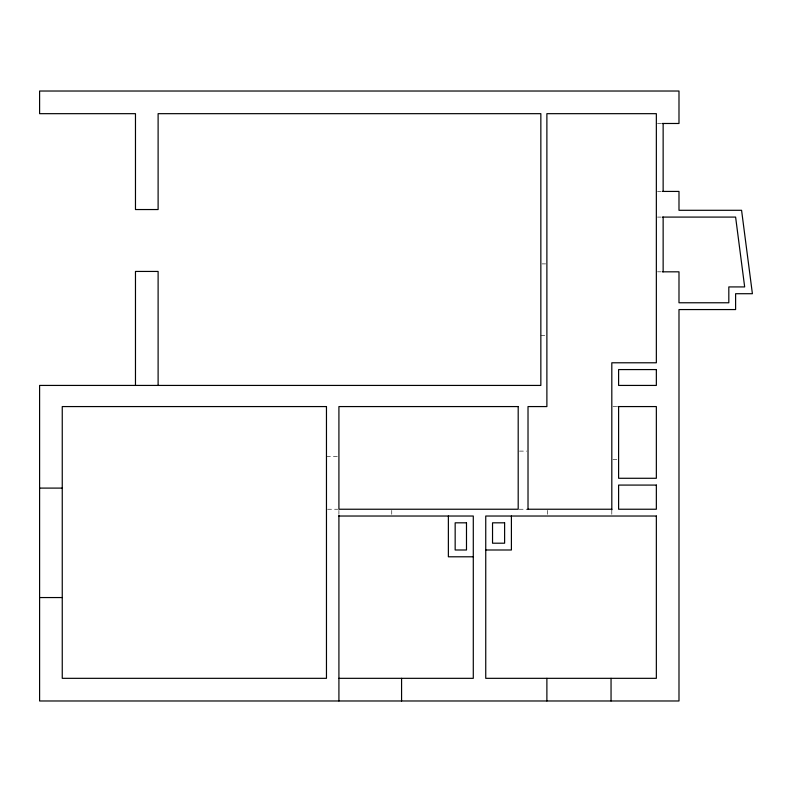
<?xml version="1.0" encoding="UTF-8"?>
<svg xmlns="http://www.w3.org/2000/svg" width="792" height="792" viewBox="0 0 792 792"><rect width="100%" height="100%" fill="white"/><g stroke="black" fill="none" stroke-linecap="round" stroke-linejoin="round"><path stroke-width="0.59" stroke-dasharray="3.96 2.97" d="M657.479 123.483L663.142 123.483M657.479 191.426L661.112 191.426M657.479 217.087L661.221 217.087M542.055 263.894L545.678 263.894M657.479 271.824L661.112 271.824M540.847 335.61L545.678 335.61M612.939 406.573L616.76 406.573M519.423 451.103L526.789 451.103M326.462 456.39L337.778 456.39M612.939 459.409L618.601 459.409M327.591 509.236L337.778 509.236M519.186 509.236L528.017 509.236M611.81 510.365L611.81 514.899M547.638 510.365L547.638 514.899M391.753 510.365L391.753 516.028M338.917 510.365L338.917 515.404"/><path stroke-width="1.19" d="M662.31 123.483L678.991 123.483L678.991 91.021L39.6 91.021L39.6 113.672L135.472 113.672L135.472 209.543L158.113 209.543L158.113 113.672L540.847 113.672L540.847 385.427L39.6 385.427L39.6 700.979L678.991 700.979L678.991 309.563L735.61 309.563L735.61 293.713L752.4 293.713L741.579 210.296L678.991 210.296L678.991 191.426L662.31 191.426M662.439 217.087L735.61 217.087L744.668 286.922L728.818 286.922L728.818 302.772L678.991 302.772L678.991 271.824L662.31 271.824M617.998 406.573L656.35 406.573L656.35 478.279L618.601 478.279L618.601 406.573M39.6 488.1L62.251 488.1M527.848 509.236L611.81 509.236M338.917 516.028L473.289 516.028L473.289 678.328L338.917 678.328M485.743 549.994L511.404 549.994L511.404 516.028M473.289 556.796L448.371 556.796L448.371 516.028M39.6 597.554L62.251 597.554M663.142 123.483L663.142 191.426M663.142 217.087L663.142 271.824M611.81 509.87L611.81 362.786L656.35 362.786L656.35 113.672L546.886 113.672L546.886 406.573L528.017 406.573L528.017 509.236M611.048 678.328L611.048 700.979M546.886 678.328L546.886 700.979M401.574 678.328L401.574 700.979M338.917 515.404L338.917 700.979M158.113 385.427L158.113 271.438L135.472 271.438L135.472 385.427M656.35 369.577L618.601 369.577L618.601 385.427L656.35 385.427L656.35 369.577M326.462 406.573L62.251 406.573L62.251 678.328L326.462 678.328L326.462 406.573M518.196 406.573L338.917 406.573L338.917 509.236L518.196 509.236L518.196 406.573M656.35 485.08L618.601 485.08L618.601 509.236L656.35 509.236L656.35 485.08M656.35 516.028L485.743 516.028L485.743 678.328L656.35 678.328L656.35 516.028M466.488 522.819L455.162 522.819L455.162 549.994L466.488 549.994L466.488 522.819M504.613 522.819L492.535 522.819L492.535 543.203L504.613 543.203L504.613 522.819"/></g></svg>
